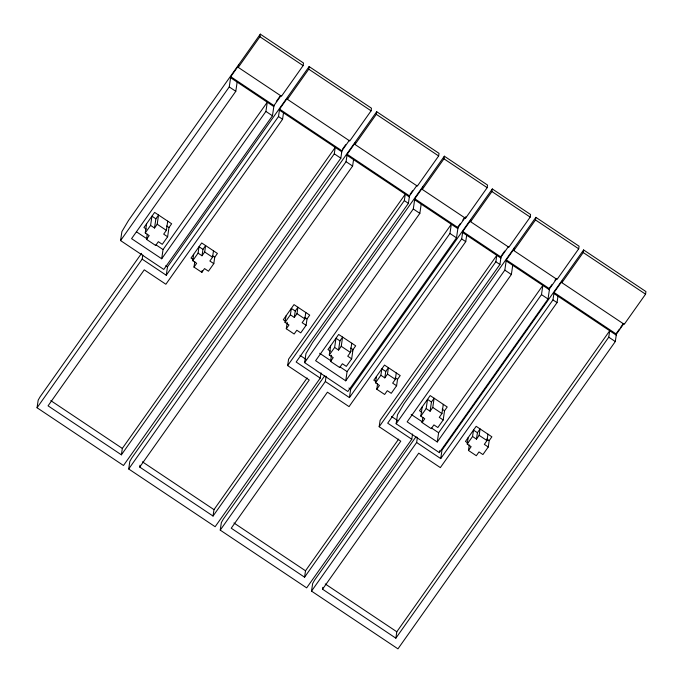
<?xml version="1.0" encoding="UTF-8"?>
<svg xmlns="http://www.w3.org/2000/svg" width="683" height="683" viewBox="0 0 683 683"><rect width="100%" height="100%" fill="white"/><g stroke="black" fill="none" stroke-linecap="round" stroke-linejoin="round"><path stroke-width="1.02" d="M349.423 140.186L341.927 150.789L340.834 158.191L123.486 465.499L37.053 407.76L38.18 400.153L40.084 396.832L141.569 253.342M281.114 95.483L273.968 105.583L272.457 115.794L163.783 269.444L120.567 240.578L121.898 231.588L128.498 220.489L260.3 34.15L303.517 63.015L303.124 65.619L281.473 96.243L238.256 67.378L238.64 64.774M146.29 229.095L143.934 227.516L154.623 212.404L171.646 223.776L168.974 227.559L167.617 236.77L162.272 244.326L158.345 241.697L155.673 245.479L146.504 239.357L149.176 235.575L145.248 232.954L146.606 223.742M37.053 407.76L142.166 259.147L142.79 254.938M146.504 239.357L147.255 234.235M150.593 225.399L151.95 216.187L155.878 218.808L154.52 228.02L150.593 225.399L145.248 232.954M121.386 454.827L122.334 448.415L335.233 147.408L334.286 153.82L121.386 454.827L48.058 405.839L144.258 269.819L165.867 284.248L282.566 119.269L283.505 112.857M154.52 228.02L157.192 224.237L158.55 215.025L155.878 218.808M128.703 468.982L129.83 461.375L131.725 458.054L376.692 111.713L439.041 153.359L438.648 155.963L417.33 186.109L354.989 144.463L355.228 142.858L347.152 154.273L346.059 161.683L128.703 468.982L215.136 526.721L320.25 378.109L321.027 372.85M161.692 258.772L163.049 249.56L267.275 102.211L265.909 111.423L161.692 258.772L131.571 238.649L235.797 91.3L237.155 82.088M167.617 236.77L163.689 234.141L166.362 230.367L167.719 221.155M166.259 275.24L167.497 266.822L309.134 66.575L371.475 108.221L371.091 110.825L349.764 140.971L287.423 99.325L287.663 97.729L279.586 109.143L278.493 116.545L166.259 275.24L142.166 259.147M287.637 365.593L404.327 200.614L405.275 194.203L288.585 359.19L287.637 365.593L309.245 380.03L213.036 516.049L139.708 467.061L139.981 465.225M193.366 259.642L191.009 258.072L201.698 242.96L217.416 253.453L214.744 257.235L213.796 263.638L208.452 271.202L204.524 268.573L201.852 272.355L193.989 267.104L196.661 263.322L192.734 260.701L193.682 254.289M193.989 267.104L194.8 261.615M198.079 253.145L199.026 246.734L202.953 249.363L202.006 255.766L198.079 253.145L192.734 260.701M202.006 255.766L204.678 251.993L205.626 245.581L202.953 249.363M201.852 272.355L202.117 270.519M120.567 240.578L229.249 86.929L230.752 76.709L238.495 65.773M213.796 263.638L209.869 261.017L212.541 257.243L213.48 250.832M238.256 67.378L259.916 36.754L260.3 34.15M213.036 516.049L213.984 509.638L307.128 377.955M412.558 433.995L411.781 439.254L306.667 587.867L220.233 530.128L221.36 522.521L223.264 519.2L324.749 375.718M287.423 99.325L308.75 69.179L309.134 66.575M285.673 321.309L283.317 319.729L294.006 304.618L309.715 315.119L307.043 318.893L306.095 325.304L300.751 332.86L296.823 330.239L294.151 334.013L286.297 328.762L288.969 324.988L285.042 322.367L285.989 315.956M286.297 328.762L287.244 322.359M290.386 314.803L291.334 308.4L295.261 311.021L294.313 317.433L290.386 314.803L285.042 322.367M294.313 317.433L296.985 313.651L297.933 307.248L295.261 311.021M306.095 325.304L302.168 322.683L304.84 318.901L305.788 312.49M465.157 217.536L458.011 227.635L456.5 237.846L347.826 391.496L304.609 362.63L305.941 353.64L312.541 342.542L444.343 156.202L487.551 185.067L487.167 187.671L465.516 218.295L422.299 189.43L422.683 186.826M139.708 467.061L352.607 166.054L353.555 159.651M220.233 530.128L325.347 381.515L326.124 376.256M350.661 348.031L353.017 349.611L351.66 358.823L346.315 366.378L342.379 363.749L339.707 367.531L330.546 361.409L333.219 357.627L329.291 355.006L330.649 345.794M330.546 361.409L331.451 355.262M334.636 347.442L335.993 338.239L339.921 340.86L338.563 350.072L334.636 347.442L329.291 355.006M466.685 235.225L465.746 241.637L349.047 406.624L327.439 392.187L231.238 528.207L304.575 577.195L305.514 570.783L398.659 439.101M338.563 350.072L341.235 346.29L342.593 337.078L339.921 340.86M354.989 144.463L376.307 114.317L376.692 111.713M623.895 323.546L616.399 334.141L615.306 341.551L397.95 648.85L311.525 591.111L312.652 583.504L314.547 580.183L416.032 436.702M345.735 380.824L347.092 371.612L451.318 224.263L449.952 233.475L345.735 380.824L315.614 360.701L419.84 213.352L421.198 204.14M351.66 358.823L347.732 356.193L350.405 352.419L351.762 343.207M349.44 397.608L350.678 389.199L492.315 188.952L530.571 214.505L530.187 217.109L508.861 247.255L470.604 221.702L470.843 220.097L462.767 231.511L461.674 238.922L349.44 397.608L325.347 381.515M395.858 638.178L396.806 631.775L609.706 330.768L608.758 337.171L395.858 638.178L322.53 589.19L322.794 587.363M376.162 381.763L373.806 380.183L384.495 365.072L400.204 375.565L397.532 379.347L396.592 385.758L391.248 393.314L387.312 390.685L384.64 394.467L376.785 389.216L379.458 385.443L375.53 382.813L376.478 376.41M376.785 389.216L377.597 383.726M380.875 375.257L381.823 368.846L385.75 371.475L384.802 377.878L380.875 375.257L375.53 382.813M320.25 378.109L296.157 362.016L408.4 203.329L409.493 195.919L416.989 185.324M379.167 426.738L380.115 420.335L496.806 255.348L495.858 261.76L379.167 426.738L400.776 441.175L304.575 577.195M384.802 377.878L387.474 374.105L388.422 367.693L385.75 371.475M304.609 362.63L413.292 208.981L414.794 198.762L422.538 187.825M396.592 385.758L392.657 383.129L395.337 379.355L396.277 372.944M556.688 278.681L549.542 288.781L548.031 298.992L439.357 452.641L396.14 423.776L397.472 414.786L404.071 403.687L535.873 217.348L579.082 246.213L578.697 248.817L557.046 279.441L513.829 250.576L514.214 247.972M422.299 189.43L443.959 158.806L444.343 156.202M311.525 591.111L416.639 442.499L417.415 437.248M421.863 412.293L419.507 410.714L430.196 395.602L447.22 406.974L444.548 410.756L443.19 419.968L437.846 427.524L433.918 424.894L431.238 428.676L422.077 422.555L424.749 418.773L420.822 416.152L422.179 406.94M422.077 422.555L422.828 417.433M426.166 408.588L427.524 399.384L431.451 402.005L430.094 411.217L426.166 408.588L420.822 416.152M430.094 411.217L432.766 407.435L434.123 398.223L431.451 402.005M465.516 218.295L465.746 216.69M437.265 441.969L438.623 432.757L542.848 285.409L541.482 294.621L437.265 441.969L407.145 421.846L511.371 274.498L512.728 265.286M443.19 419.968L439.263 417.339L441.935 413.565L443.293 404.353M439.357 452.641L439.656 450.643M440.723 458.592L441.969 450.182L583.606 249.935L645.947 291.581L645.563 294.185L624.236 324.331L561.896 282.685L562.135 281.08L554.058 292.495L552.965 299.905L440.723 458.592L416.639 442.499M470.604 221.702L491.931 191.547L492.315 188.952M467.838 443.002L465.482 441.423L476.171 426.312L491.88 436.813L489.207 440.586L488.268 446.998L482.915 454.554L478.988 451.933L476.316 455.706L468.461 450.456L471.133 446.682L467.206 444.052L468.154 437.649M468.461 450.456L469.272 444.966M472.551 436.497L473.498 430.094L477.426 432.715L476.478 439.126L472.551 436.497L467.206 444.052M411.781 439.254L387.688 423.161L499.93 264.475L501.023 257.064L508.519 246.469M476.478 439.126L479.15 435.344L480.098 428.941L477.426 432.715M396.14 423.776L504.822 270.126L506.325 259.907L514.068 248.971M488.268 446.998L484.332 444.368L487.005 440.595L487.952 434.183M513.829 250.576L535.489 219.952L535.873 217.348M322.53 589.19L418.73 453.17L440.339 467.607L557.029 302.62L557.977 296.217M561.896 282.685L583.222 252.539L583.606 249.935M276.316 101.468L280.004 96.252M342.55 149.125L345.624 144.77M410.09 194.279L412.558 190.796M351.83 351.284L355.689 345.829L338.666 334.457L327.977 349.568L330.333 351.147M457.9 227.004L460.359 223.52M462.818 220.046L464.662 217.433M501.006 256.296L504.703 251.071M548.816 289.02L551.89 284.666M554.963 280.32L556.193 278.579M615.784 334.218L619.481 328.993M620.71 327.259L623.169 323.776M443.959 158.806L487.167 187.671M535.489 219.952L578.697 248.817M308.75 69.179L371.091 110.825M376.307 114.317L438.648 155.963M491.931 191.547L530.187 217.109M583.222 252.539L645.563 294.185M259.916 36.754L303.124 65.619M414.794 198.762L458.011 227.635M506.325 259.907L549.542 288.781M279.586 109.143L341.927 150.789M347.152 154.273L409.493 195.919M462.767 231.511L501.023 257.064M554.058 292.495L616.399 334.141M230.752 76.709L273.968 105.583M414.649 199.769L457.866 228.634M506.18 260.915L549.397 289.78M279.441 110.142L341.782 151.788M347.007 155.272L409.348 196.917M462.622 232.51L500.878 258.063M553.913 293.494L616.254 335.14M230.606 77.717L273.823 106.582M278.493 116.545L282.566 119.269M334.286 153.82L340.834 158.191M346.059 161.683L352.607 166.054M404.327 200.614L408.4 203.329M461.674 238.922L465.746 241.637M495.858 261.76L499.93 264.475M552.965 299.905L557.029 302.62M608.758 337.171L615.306 341.551M413.292 208.981L419.84 213.352M449.952 233.475L456.5 237.846M504.822 270.126L511.371 274.498M541.482 294.621L548.031 298.992M229.249 86.929L235.797 91.3M265.909 111.423L272.457 115.794M212.387 255.655L214.744 257.235M304.686 317.322L307.043 318.893M395.175 377.776L397.532 379.347M442.191 409.177L444.548 410.756M486.851 439.015L489.207 440.586M166.618 225.979L168.974 227.559M204.678 251.993L212.541 257.243M296.985 313.651L304.84 318.901M387.474 374.105L395.337 379.355M479.15 435.344L487.005 440.595M341.235 346.29L350.405 352.419M432.766 407.435L441.935 413.565M157.192 224.237L166.362 230.367M319.635 353.265L331.144 360.957M340.006 366.882L347.092 371.612M411.166 414.41L422.683 422.103M431.536 428.028L438.623 432.757M136.472 231.81L147.11 238.913M155.963 244.83L163.049 249.56M165.781 265.678L167.497 266.822M299.982 355.331L306.001 359.352M348.962 388.046L350.678 389.199M391.513 416.476L397.532 420.497M50.773 400.605L122.334 448.415M142.423 461.836L213.984 509.638M233.953 522.982L305.514 570.783M325.245 583.965L396.806 631.775"/></g></svg>
